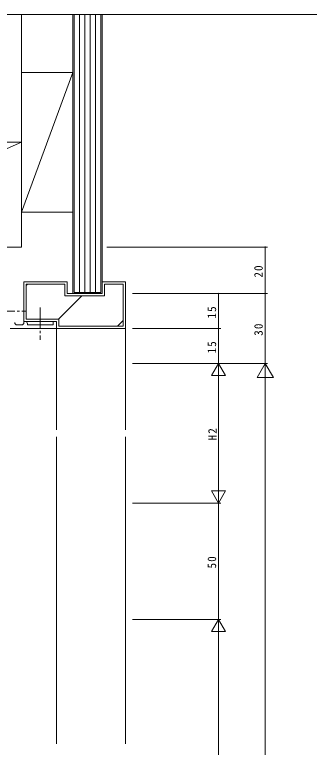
# Model space of a CAD drawing. Units: millimetres on the paper. Extents: x -420 to 373, y -297 to 267.
# Drawn here: x -229.8 to -103.3, y -50.5 to 264.4 of the extents above; entities that cross this region are included whole.
import ezdxf

# ---------------------------------------------------------------- set-up
doc = ezdxf.new("R2010")
doc.units = ezdxf.units.MM
doc.linetypes.add('CHAIN2', pattern=[12, 9, -1, 1, -1])
for name, color, linetype, lineweight in [('0-1_YKK_ZWAK', 7, 'Continuous', 9), ('0-3_YKK_11', 7, 'Continuous', 9), ('0-4_YKK_12', 2, 'Continuous', 9), ('0-5_YSS_K', 3, 'Continuous', 9), ('0-6_YKK_13', 4, 'Continuous', 9), ('0-7_YKK_D', 6, 'Continuous', 9)]:
    doc.layers.add(name, color=color, linetype=linetype, lineweight=lineweight)
doc.styles.add('ＭＳ ゴシック', font='')
doc.styles.get('ＭＳ ゴシック').set_extended_font_data('MS Gothic')

msp = doc.modelspace()

# ---------------------------------------------------------------- linework, layer by layer
at = {"layer": '0-1_YKK_ZWAK'}
msp.add_line((352.3, 264.4), (-417.7, 264.4), dxfattribs=at)
at = {"layer": '0-3_YKK_11'}
for p, q in [((-225.783, 132.541), (-225.283, 132.541)), ((-225.783, 132.041), (-225.783, 132.541)), ((-213.283, 132.541), (-211.783, 132.541)), ((-213.283, 131.041), (-213.283, 132.541)), ((-211.783, 132.541), (-211.783, 129.541)), ((-211.783, 129.541), (-231.783, 129.541)), ((-228.783, 131.041), (-226.783, 131.041)), ((-224.283, 131.541), (-224.283, 131.041)), ((-224.283, 131.041), (-213.283, 131.041))]:
    msp.add_line(p, q, dxfattribs=at)
for centre, start, end in [((-225.283, 131.541), 0.00009, 90.00008), ((-228.783, 132.041), 180.00009, 270.00008), ((-226.783, 132.041), 270.00009, 0.00008)]:
    msp.add_arc(centre, 1, start, end, dxfattribs=at)
at = {"layer": '0-4_YKK_12'}
for p, q in [((-211.783, 129.541), (-211.783, 86.041)), ((-211.783, 83.041), (-211.783, -48.959))]:
    msp.add_line(p, q, dxfattribs=at)
at = {"layer": '0-5_YSS_K'}
for p, q in [((-226.783, 264.4), (-226.783, 219.541)), ((-226.783, 264.4), (-226.783, 209.541)), ((-201.984, 145.043), (-201.984, 264.4)), ((-199.684, 145.043), (-199.684, 264.4)), ((-197.384, 145.043), (-197.384, 264.4)), ((-195.084, 145.043), (-195.084, 264.4)), ((-204.783, 239.542), (-226.783, 179.542)), ((-226.783, 239.542), (-204.783, 239.542)), ((-226.783, 239.542), (-226.783, 179.542)), ((-331.783, 164.541), (-226.783, 209.541)), ((-225.783, 149.541), (-207.284, 149.543)), ((-225.783, 132.541), (-225.783, 149.541)), ((-224.784, 148.541), (-208.284, 148.543)), ((-224.784, 148.541), (-224.783, 133.541)), ((-224.284, 148.541), (-224.784, 148.042)), ((-208.284, 143.543), (-208.284, 148.543)), ((-207.284, 144.543), (-207.284, 149.543)), ((-192.284, 149.543), (-182.284, 149.543)), ((-192.284, 144.543), (-192.284, 149.543)), ((-191.284, 148.543), (-183.284, 148.543)), ((-191.284, 143.543), (-191.284, 148.543)), ((-183.284, 148.543), (-183.284, 130.543)), ((-182.284, 129.543), (-182.284, 149.543)), ((-200.998, 143.543), (-211, 133.541)), ((-191.284, 143.543), (-208.284, 143.543)), ((-192.284, 144.543), (-207.284, 144.543)), ((-225.783, 132.541), (-211.784, 132.541)), ((-210.783, 133.541), (-224.783, 133.541)), ((-211.783, 129.541), (-211.784, 132.541)), ((-210.783, 133.541), (-210.783, 130.541)), ((-183.284, 132.973), (-185.714, 130.543)), ((-211.783, 129.541), (-182.284, 129.543)), ((-183.284, 130.543), (-210.783, 130.541)), ((-182.283, 129.541), (-182.283, 86.041)), ((-182.283, 83.041), (-182.283, -48.959))]:
    msp.add_line(p, q, dxfattribs=at)
for points in [[(-192.284, 264.4), (-192.284, 144.543), (-204.784, 144.543), (-204.784, 264.4)], [(-192.784, 264.4), (-192.784, 145.043), (-204.284, 145.043), (-204.284, 264.4)], [(-226.783, 179.542), (-204.783, 179.542), (-204.783, 239.542)]]:
    msp.add_lwpolyline(points, dxfattribs=at)
msp.add_lwpolyline([(-226.783, 164.541), (-226.783, 209.541), (-331.783, 209.541), (-331.783, 164.541)], close=True, dxfattribs=at)
at = {"layer": '0-6_YKK_13', "linetype": 'CHAIN2'}
for p, q in [((-238.734, 137.041), (-224.876, 137.041)), ((-218.783, 138.492), (-218.783, 124.634))]:
    msp.add_line(p, q, dxfattribs=at)
at = {"layer": '0-7_YKK_D'}
for p, q in [((-190.199, 164.542), (-121.284, 164.542)), ((-122.283, 144.542), (-122.284, 164.542)), ((-179.284, 144.542), (-121.283, 144.542)), ((-179.284, 144.541), (-141.283, 144.541)), ((-179.284, 144.541), (-121.283, 144.541)), ((-142.283, 129.541), (-142.283, 144.541)), ((-122.283, 114.541), (-122.283, 144.541)), ((-179.284, 129.541), (-141.283, 129.541)), ((-179.283, 129.541), (-141.283, 129.541)), ((-142.283, 129.541), (-142.283, 114.542)), ((-179.284, 114.541), (-121.283, 114.541)), ((-179.283, 114.542), (-141.283, 114.542)), ((-179.283, 114.542), (-141.283, 114.542)), ((-179.283, 114.542), (-121.283, 114.542)), ((-142.283, 114.542), (-145.283, 109.346)), ((-142.283, 114.542), (-139.283, 109.346)), ((-142.283, 114.542), (-142.283, 104.15)), ((-122.283, 114.542), (-125.783, 108.48)), ((-122.283, 114.542), (-118.783, 108.48)), ((-122.283, 114.542), (-122.283, 102.418)), ((-145.283, 109.346), (-139.283, 109.346)), ((-142.283, 60.542), (-142.283, 108.542)), ((-125.783, 108.48), (-118.783, 108.48)), ((-122.283, -233.458), (-122.283, 107.542)), ((-142.283, 54.542), (-142.283, 64.934)), ((-142.283, 54.542), (-145.283, 59.738)), ((-139.283, 59.738), (-145.283, 59.738)), ((-142.283, 54.542), (-139.283, 59.738)), ((-179.283, 54.542), (-141.283, 54.542)), ((-179.283, 54.542), (-141.283, 54.542)), ((-142.283, 54.542), (-142.283, 4.542)), ((-179.283, 4.542), (-141.283, 4.542)), ((-179.283, 4.542), (-141.283, 4.542)), ((-142.283, 4.542), (-145.283, -0.654)), ((-142.283, 4.542), (-139.283, -0.654)), ((-142.283, 4.542), (-142.283, -5.85)), ((-145.283, -0.654), (-139.283, -0.654)), ((-142.283, -1.458), (-142.283, -234.458))]:
    msp.add_line(p, q, dxfattribs=at)
for centre, start, end in [((-122.284, 164.542), 90.00061, 270.00061), ((-122.284, 164.542), 270.00061, 90.00061), ((-142.283, 144.541), 90, 270), ((-142.283, 144.541), 270, 90), ((-122.283, 144.542), 90.00061, 270.00061), ((-122.283, 144.541), 90, 270), ((-122.283, 144.542), 270.00061, 90.00061), ((-122.283, 144.541), 270, 90), ((-142.283, 129.541), 90, 270), ((-142.283, 129.541), 90, 270), ((-142.283, 129.541), 270, 90), ((-142.283, 129.541), 270, 90)]:
    msp.add_arc(centre, 0.106, start, end, dxfattribs=at)

# ---------------------------------------------------------------- texts
at = {"layer": '0-7_YKK_D', "color": 3, "char_height": 3.666, "attachment_point": 7, "style": 'ＭＳ ゴシック'}
for s, insert, rotation in [('\\T1.21;\\W0.95;20', (-123.283, 151.399), 90.001), ('\\T1.21;\\W0.95;15', (-143.283, 133.801), 90), ('\\T1.21;\\W0.95;30', (-123.283, 126.41), 90), ('\\T1.21;\\W0.95;15', (-143.283, 118.801), 90), ('\\T1.21;\\W0.95;H2', (-143.083, 81.448), 90), ('\\T1.21;\\W0.95;50', (-143.283, 26.411), 90)]:
    msp.add_mtext(s, dxfattribs=dict(at, insert=insert, rotation=rotation))

doc.saveas('drawing.dxf')
